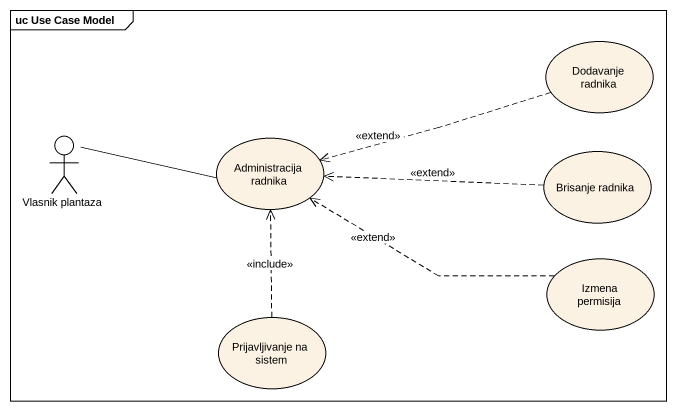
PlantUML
@startuml
mainframe uc Use Case Model
usecase "Dodavanje radnika" as Dodavanje_radnika
actor "Vlasnik plantaza" as Vlasnik_plantaza
usecase "Administracija radnika" as Administracija_radnika
usecase "Brisanje radnika" as Brisanje_radnika
usecase "Izmena permisija" as Izmena_permisija
usecase "Prijavljivanje na sistem" as Prijavljivanje_na_sistem
Dodavanje_radnika .left.> Administracija_radnika : <<extend>>
Vlasnik_plantaza -right- Administracija_radnika
Brisanje_radnika .left.> Administracija_radnika : <<extend>>
Izmena_permisija .left.> Administracija_radnika : <<extend>>
Prijavljivanje_na_sistem .up.> Administracija_radnika : <<include>>
@enduml
